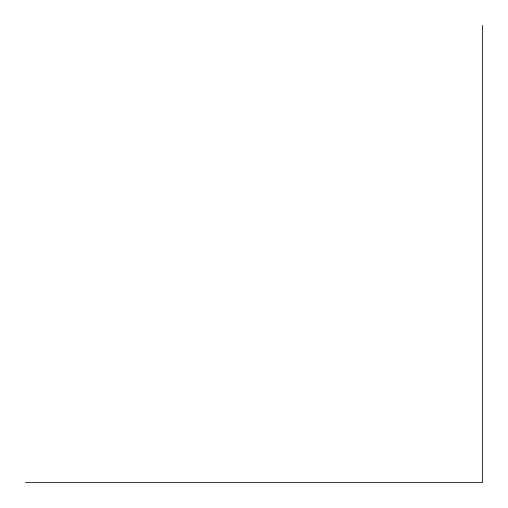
<?xml version="1.0" encoding="UTF-8"?>
<svg xmlns="http://www.w3.org/2000/svg" width="508" height="508" viewBox="0 0 508 508"><rect width="100%" height="100%" fill="white"/><g stroke="black" fill="none" stroke-linecap="round" stroke-linejoin="round"><path stroke-width="0.76" d="M25.4 482.6L482.6 482.6L482.6 25.4"/></g></svg>
